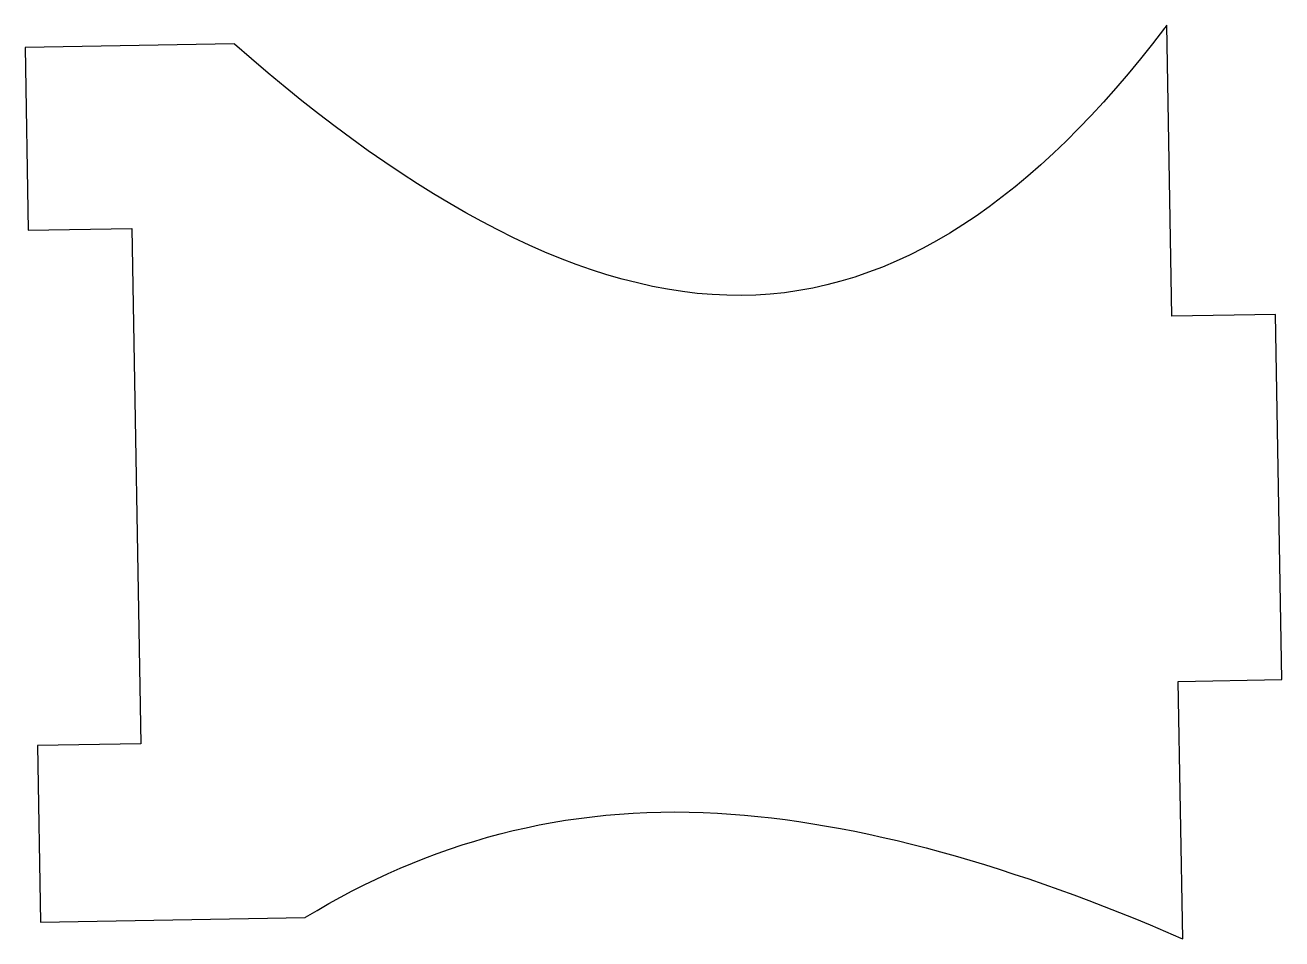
# Model space of a CAD drawing. Header units: millimetres. Extents: x -12.2 to 12.1, y -8.6 to 9.
import ezdxf

# ---------------------------------------------------------------- set-up
doc = ezdxf.new("R2010")
doc.units = ezdxf.units.MM
doc.layers.get('0').update_dxf_attribs({"linetype": 'CONTINUOUS'})

msp = doc.modelspace()

# ---------------------------------------------------------------- linework, layer by layer
for p, q in [((9.967, 3.391), (9.869, 9.011)), ((-8.143, 8.65), (-12.177, 8.579)), ((-12.177, 8.579), (-12.115, 5.051)), ((-12.115, 5.051), (-10.115, 5.086)), ((-10.115, 5.086), (-9.942, -4.863)), ((11.967, 3.426), (9.967, 3.391)), ((12.09, -3.623), (11.967, 3.426)), ((10.09, -3.658), (12.09, -3.623)), ((10.177, -8.628), (10.09, -3.658)), ((-9.942, -4.863), (-11.941, -4.898)), ((-11.941, -4.898), (-11.882, -8.304)), ((-11.882, -8.304), (-6.767, -8.214))]:
    msp.add_line(p, q)
for points, knots in [([(9.869, 9.011), (9.855, 8.992), (9.84, 8.973), (9.826, 8.954), (7.346, 5.69), (4.648, 3.812), (1.653, 3.792), (-1.342, 3.771), (-4.635, 5.571), (-8.135, 8.643), (-8.138, 8.646), (-8.14, 8.648), (-8.143, 8.65)], [-1.00293, -1.00293, -1.00293, -1.00293, -1, -1, -1, -0.5, -0.5, -0.5, 0, 0, 0, 0.000346, 0.000346, 0.000346, 0.000346]), ([(-6.767, -8.214), (-6.765, -8.213), (-6.763, -8.212), (-6.761, -8.211), (-4.391, -6.765), (-1.763, -6.034), (1.193, -6.202), (3.939, -6.357), (6.947, -7.23), (10.142, -8.613), (10.153, -8.618), (10.165, -8.623), (10.177, -8.628)], [0.0730931, 0.0730931, 0.0730931, 0.0730931, 0.073484, 0.073484, 0.073484, 0.553775, 0.553775, 0.553775, 1, 1, 1, 1.0016572, 1.0016572, 1.0016572, 1.0016572])]:
    msp.add_open_spline(points, degree=3, knots=knots)

doc.saveas('drawing.dxf')
